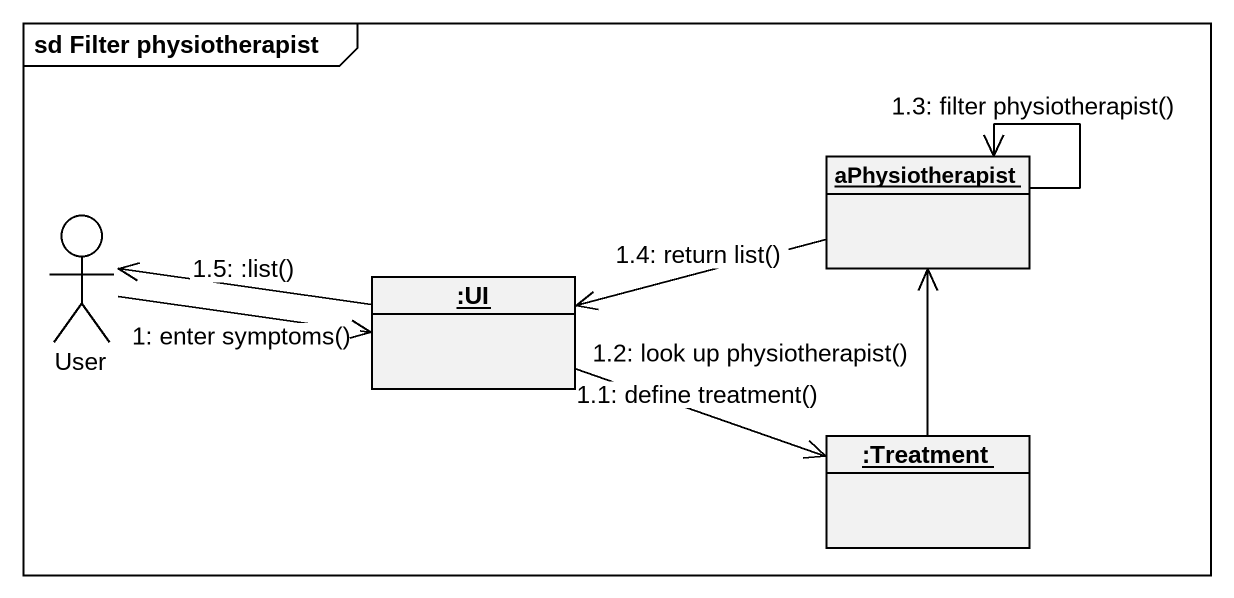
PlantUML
@startuml
mainframe sd Filter physiotherapist
allowmixing
hide circle
hide empty members
actor User
object aPhysiotherapist
object ":UI" as UI
object ":Treatment" as Treatment
User -right-> UI : 1: enter symptoms()
UI -right-> Treatment : 1.1: define treatment()
Treatment -up-> aPhysiotherapist : 1.2: look up physiotherapist()
aPhysiotherapist --> aPhysiotherapist : 1.3: filter physiotherapist()
aPhysiotherapist -left-> UI : 1.4: return list()
UI -left-> User : 1.5: :list()
@enduml
